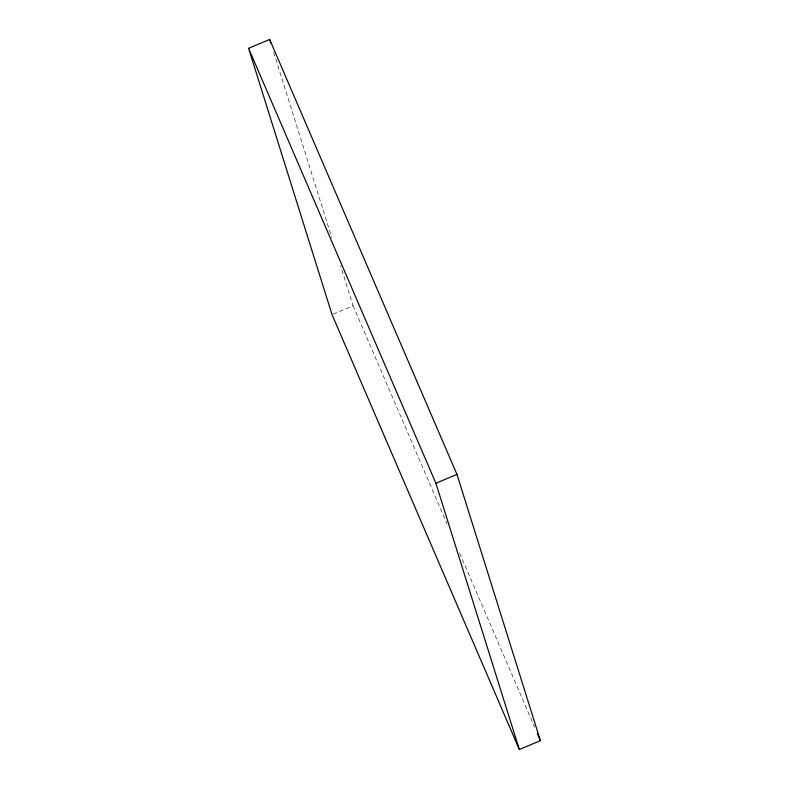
<?xml version="1.0" encoding="UTF-8"?>
<svg xmlns="http://www.w3.org/2000/svg" width="789" height="789" viewBox="0 0 789 789"><rect width="100%" height="100%" fill="white"/><g stroke="black" fill="none" stroke-linecap="round" stroke-linejoin="round"><path stroke-width="0.59" stroke-dasharray="3.94 2.96" d="M333.145 314.16L353.097 305.728L340.601 265.844M353.097 305.728L446.998 523.758M459.642 553.128L534.567 727.093M273.694 52.35L331.784 237.696"/><path stroke-width="1.18" d="M248.594 48.346L269.651 39.45L456.959 474.376L540.406 740.654L519.349 749.55L332.041 314.624L248.594 48.346L435.903 483.272L519.349 749.55M435.903 483.272L456.959 474.376M537.487 733.869L540.406 740.654M269.651 39.45L270.755 42.971"/></g></svg>
